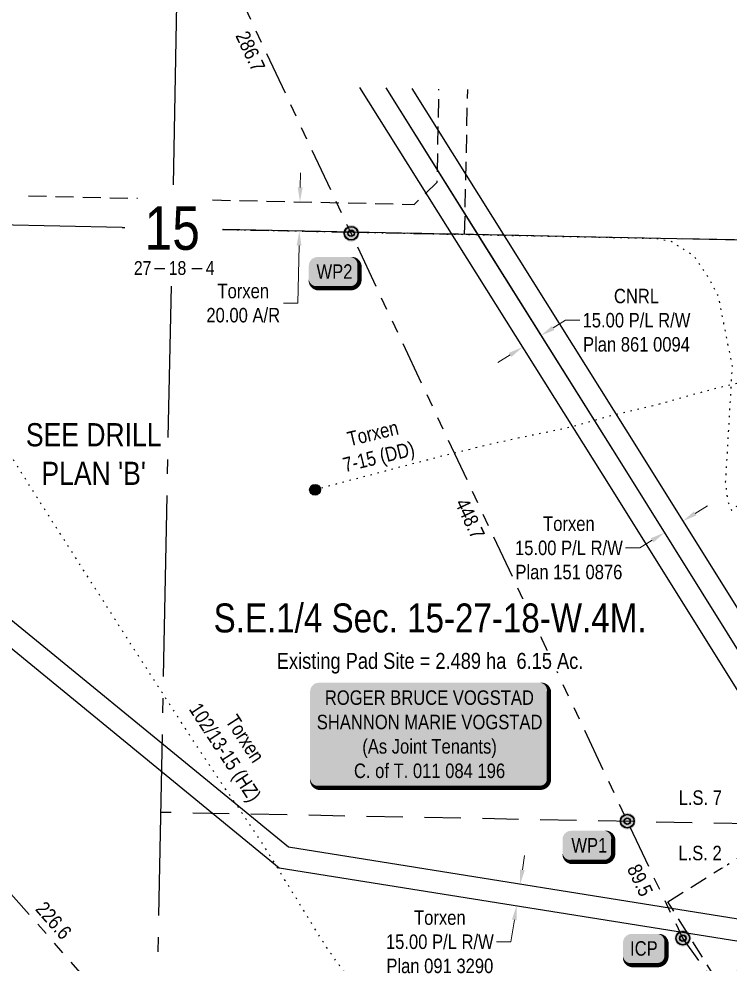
# Model space of a CAD drawing. Extents: x 396534 to 402867, y 5681657 to 5687495.
# Drawn here: x 398522 to 399014, y 5684470 to 5685123 of the extents above; entities that cross this region are included whole.
import ezdxf
from ezdxf.enums import TextEntityAlignment as Align

# ---------------------------------------------------------------- set-up
doc = ezdxf.new("R2010")
doc.units = 0
doc.header["$LTSCALE"] = 5
doc.header["$PDSIZE"] = 0.5
for name, pattern in [('foc-ACCESSROAD', [3.75, 2.5, -1.25]), ('foc-BUFFER', [16.75, 15, -1.75]), ('foc-DOT', [1, 0.2, -0.8]), ('foc-DRILLPATH', [14.75, 6, -1.75, 1.75, -1.75, 1.75, -1.75]), ('foc-LSD', [8, 5, -3]), ('foc-QUARTERLINE', [33, 25, -3, 2, -3]), ('foc-TOPO', [1, 0.2, -0.8])]:
    doc.linetypes.add(name, pattern=pattern)
doc.layers.get('Defpoints').update_dxf_attribs({"color": 9})
for name, color, linetype in [('10', 1, 'Continuous'), ('9', 3, 'Continuous'), ('ABADATA-DRILL', 8, 'foc-DOT'), ('ABADATA-DRILL-T', 8, 'Continuous'), ('AS-FENCE', 48, 'foc-FENCE'), ('AS-OWNER', 7, 'Continuous'), ('AUX-BUFFER', 7, 'foc-BUFFER'), ('C-AR', 13, 'foc-ACCESSROAD'), ('C-RW', 13, 'Continuous'), ('C-SYMBOL', 7, 'Continuous'), ('C-WS', 13, 'foc-ACCESSROAD'), ('DETAIL-T', 7, 'Continuous'), ('F-RW', 190, 'Continuous'), ('L-AREAREQUIRED', 7, 'Continuous'), ('L-BD', 7, 'Continuous'), ('L-MON', 1, 'Continuous'), ('L-QSEC', 8, 'foc-QUARTERLINE'), ('L-SECLBL', 7, 'Continuous'), ('L-SECTION-LSD', 7, 'foc-LSD'), ('P-PDRILLPATH', 12, 'foc-DRILLPATH'), ('T-GENERAL', 48, 'foc-TOPO')]:
    doc.layers.add(name, color=color, linetype=linetype)
for name, color, linetype, lineweight in [('C-AR-T', 13, 'Continuous', 9), ('C-RW-T', 13, 'Continuous', 9), ('F-RW-T', 190, 'Continuous', 9)]:
    doc.layers.add(name, color=color, linetype=linetype, lineweight=lineweight)
doc.styles.add('100L', font='ARIALN.TTF', dxfattribs={"height": 11})
doc.styles.add('175L', font='ARIALN.TTF', dxfattribs={"height": 20})
doc.styles.add('80', font='ARIALN.TTF', dxfattribs={"height": 10})
doc.styles.add('80CG', font='ARIALN.TTF', dxfattribs={"height": 10})
doc.styles.add('80L', font='ARIALN.TTF', dxfattribs={"height": 10})
doc.styles.add('foc-LtypeFont', font='ARIALN.TTF', dxfattribs={"height": 7.35})
doc.styles.add('SIMPLEX', font='ARIALN.TTF')
doc.linetypes.add('foc-FENCE', pattern='A,10,-1,["X",foc-LtypeFont,S=0.2,R=0,X=-0.625,Y=-0.75],-1.24', length=12.24)
doc.linetypes.add('foc-FENCE-NOLINE', pattern='A,0,-6,["X",foc-LtypeFont,S=0.2,R=0,X=-0.625,Y=-0.75],-6.24', length=12.24)
doc.dimstyles.new('Compass 5 000', dxfattribs={"dimscale": 5, "dimtxt": 9, "dimasz": 2, "dimexe": 0.2, "dimexo": 0.0625, "dimgap": 0.5, "dimtad": 0, "dimtih": 1, "dimtoh": 1, "dimzin": 0, "dimdsep": 46, "dimtxsty": '80CG', "dimcen": 0.1, "dimse1": 1, "dimse2": 1, "dimclrd": 256, "dimclrt": 256, "dimaunit": 1, "dimadec": 4, "dimazin": 0, "dimtfac": 0.06, "dimtofl": 0, "dimtmove": 0, "dimatfit": 1, "dimfxl": 0.2, "dimtolj": 1, "dimtzin": 0, "dimlwd": -1, "dimarcsym": 0})

# ---------------------------------------------------------------- blocks, each defined once
blk = doc.blocks.new('*D426')
at = {"layer": 'C-RW-T', "transparency": 16777216}
for p, q in [((398870.29, 5684535.35), (398871.87, 5684545.22)), ((398864.77, 5684500.79), (398862.35, 5684485.69)), ((398862.35, 5684485.69), (398852.35, 5684485.69))]:
    blk.add_line(p, q, dxfattribs=at)
for points in [[(398868.65, 5684535.61), (398871.94, 5684535.09), (398868.71, 5684525.47)], [(398863.12, 5684501.06), (398866.41, 5684500.53), (398866.35, 5684510.67)]]:
    blk.add_solid(points, dxfattribs=at)
at = {"layer": 'Defpoints', "color": 0, "transparency": 16777216}
for p in [(398850.31, 5684528.41), (398847.95, 5684513.61), (398866.35, 5684510.67)]:
    blk.add_point(p, dxfattribs=at)
at = {"layer": 'C-RW-T', "transparency": 16777216, "insert": (398813.27, 5684485.69), "char_height": 10, "attachment_point": 5, "style": '80CG'}
blk.add_mtext('\\A1;Torxen\\P15.00 P/L R/W\\PPlan 091 3290', dxfattribs=at)
blk = doc.blocks.new('*D431')
at = {"layer": 'Defpoints', "color": 0, "transparency": 16777216}
for p in [(398883.1, 5684904.21), (399148.02, 5684480.95), (399135.29, 5684472.98)]:
    blk.add_point(p, dxfattribs=at)
at = {"layer": 'F-RW-T', "transparency": 16777216}
for p, q in [((398891.58, 5684909.51), (398900.05, 5684914.82)), ((398900.05, 5684914.82), (398910.05, 5684914.82)), ((398861.9, 5684890.94), (398853.42, 5684885.63))]:
    blk.add_line(p, q, dxfattribs=at)
for points in [[(398890.69, 5684910.92), (398892.46, 5684908.1), (398883.1, 5684904.21)], [(398861.02, 5684892.35), (398862.78, 5684889.53), (398870.38, 5684896.24)]]:
    blk.add_solid(points, dxfattribs=at)
at = {"layer": 'F-RW-T', "transparency": 16777216, "insert": (398949.13, 5684914.82), "char_height": 10, "attachment_point": 5, "style": '80CG', "bg_fill": 3, "box_fill_scale": 1.1, "bg_fill_color": 256, "bg_fill_true_color": 13158600, "bg_fill_transparency": 0}
blk.add_mtext('\\A1;CNRL\\P15.00 P/L R/W\\PPlan 861 0094', dxfattribs=at)
blk = doc.blocks.new('*U434')
h = blk.add_hatch(color=59)
edge = h.paths.add_edge_path()
edge.add_line((-76.5, -37), (76.5, -37))
edge.add_arc((76.5, -31), 6, 270, 360)
edge.add_line((82.5, -31), (82.5, 29.5))
edge.add_arc((76.5, 29.5), 6, 0, 90)
edge.add_line((76.5, 35.5), (-76.5, 35.5))
edge.add_arc((-76.5, 29.5), 6, 90, 180)
edge.add_line((-82.5, 29.5), (-82.5, -31))
edge.add_arc((-76.5, -31), 6, 180, 270)
at = {"color": 1, "flags": 128}
blk.add_lwpolyline([(-76.5, -37, 3, 3, 0), (76.5, -37, 3, 3, 0.414214), (82.5, -31, 3, 3, 0), (82.5, 29.5, 3, 0, 0.414214), (76.5, 35.5, 0, 0, 0), (-76.5, 35.5, 0, 0, 0.414214), (-82.5, 29.5, 0, 0, 0), (-82.5, -31, 0, 3, 0.414214)], format="xyseb", close=True, dxfattribs=at)
blk.add_lwpolyline([(-71.24, -31.04, 0, 7.5, 0), (0, 0, 0, 0, 0)], format="xyseb", dxfattribs=at)
at = {"color": 1, "style": '80'}
blk.add_attdef('ENTER_TEXT_001', (-36.33, -5), '', height=10, dxfattribs=at)
blk = doc.blocks.new('L-SECLBL')
at = {"layer": '9', "color": 7}
for p, q in [((-5.08, -27.83), (-12.29, -27.83)), ((20.7, -27.83), (13.5, -27.83))]:
    blk.add_line(p, q, dxfattribs=at)
at = {"layer": '10', "color": 2, "style": 'SIMPLEX'}
blk.add_attdef('SEC', text='', height=30, dxfattribs=at).set_placement((0, 0), align=Align.MIDDLE)
at = {"layer": '10', "color": 5, "style": '80L'}
blk.add_attdef('TWP', text='', height=9.5, dxfattribs=at).set_placement((-14.43, -27.37), align=Align.MIDDLE_RIGHT)
blk.add_attdef('RGE', text='', height=9.5, dxfattribs=at).set_placement((3.62, -27.37), align=Align.MIDDLE_CENTER)
blk.add_attdef('MER', text='', height=9.5, dxfattribs=at).set_placement((23.17, -27.37), align=Align.MIDDLE_LEFT)
blk = doc.blocks.new('*D438')
at = {"layer": 'C-AR-T', "transparency": 16777216}
for p, q in [((398716.81, 5685006.53), (398717.01, 5685016.53)), ((398715.99, 5684966.46), (398715.18, 5684926.63)), ((398715.18, 5684926.63), (398705.18, 5684926.63))]:
    blk.add_line(p, q, dxfattribs=at)
for points in [[(398715.14, 5685006.56), (398718.48, 5685006.5), (398716.61, 5684996.53)], [(398714.33, 5684966.49), (398717.66, 5684966.43), (398716.2, 5684976.46)]]:
    blk.add_solid(points, dxfattribs=at)
at = {"layer": 'Defpoints', "color": 0, "transparency": 16777216}
for p in [(398746.49, 5684995.92), (398716.2, 5684976.46), (398746.08, 5684975.85)]:
    blk.add_point(p, dxfattribs=at)
at = {"layer": 'C-AR-T', "transparency": 16777216, "insert": (398677.45, 5684926.63), "char_height": 10, "attachment_point": 5, "style": '80CG'}
blk.add_mtext('\\A1;Torxen\\P20.00 A/R', dxfattribs=at)
blk = doc.blocks.new('*D439')
at = {"layer": 'C-RW-T', "transparency": 16777216}
for p, q in [((398989.67, 5684781.47), (398998.15, 5684786.77)), ((398959.99, 5684762.92), (398951.51, 5684757.63)), ((398951.51, 5684757.63), (398941.51, 5684757.63))]:
    blk.add_line(p, q, dxfattribs=at)
for points in [[(398988.79, 5684782.88), (398990.55, 5684780.05), (398981.19, 5684776.17)], [(398959.11, 5684764.34), (398960.87, 5684761.51), (398968.47, 5684768.22)]]:
    blk.add_solid(points, dxfattribs=at)
at = {"layer": 'Defpoints', "color": 0, "transparency": 16777216}
for p in [(398978.51, 5684780.46), (398965.79, 5684772.51), (398968.47, 5684768.22)]:
    blk.add_point(p, dxfattribs=at)
at = {"layer": 'C-RW-T', "transparency": 16777216, "insert": (398902.43, 5684757.63), "char_height": 10, "attachment_point": 5, "style": '80CG'}
blk.add_mtext('\\A1;Torxen\\P15.00 P/L R/W\\PPlan 151 0876', dxfattribs=at)
blk = doc.blocks.new('BH-Existing')
at = {"layer": 'ABADATA-DRILL-T'}
h = blk.add_hatch(color=256, dxfattribs=at)
h.dxf.hatch_style = 1
edge = h.paths.add_edge_path()
edge.add_arc((0, 0), 0.5, 0, 360)
blk.add_circle((0, 0), 0.5, dxfattribs=at)
blk = doc.blocks.new('plbh')
at = {"layer": 'L-MON'}
h = blk.add_hatch(color=255, dxfattribs=at)
h.dxf.hatch_style = 1
edge = h.paths.add_edge_path()
edge.add_arc((0, 0), 1.16, 0, 360)
h = blk.add_hatch(color=256, dxfattribs=at)
h.dxf.hatch_style = 1
h.paths.add_polyline_path([(-0.96, 0, 1), (0.96, 0, 1)])
h.paths.add_polyline_path([(0.91, 0, -1), (-0.91, 0, -1)], flags=16)
h.paths.add_polyline_path([(0.45, 0, -1), (-0.45, 0, -1)], flags=0)
h = blk.add_hatch(color=256, dxfattribs=at)
h.dxf.hatch_style = 1
h.paths.add_polyline_path([(-0.45, 0, 1), (0.45, 0, 1)])
h.paths.add_polyline_path([(0.4, 0, -1), (-0.4, 0, -1)], flags=16)
at = {"layer": 'L-MON', "color": 240}
for radius in [0.96, 0.91, 0.45, 0.4]:
    blk.add_circle((0, 0), radius, dxfattribs=at)
blk = doc.blocks.new('*U511')
h = blk.add_hatch(color=59)
edge = h.paths.add_edge_path()
edge.add_line((-9, -11.5), (9, -11.5))
edge.add_arc((9, -5.5), 6, 270, 360)
edge.add_line((15, -5.5), (15, 4))
edge.add_arc((9, 4), 6, 0, 90)
edge.add_line((9, 10), (-9, 10))
edge.add_arc((-9, 4), 6, 90, 180)
edge.add_line((-15, 4), (-15, -5.5))
edge.add_arc((-9, -5.5), 6, 180, 270)
at = {"color": 1, "flags": 128}
blk.add_lwpolyline([(-9, -11.5, 3, 3, 0), (9, -11.5, 3, 3, 0.414214), (15, -5.5, 3, 3, 0), (15, 4, 3, 0, 0.414214), (9, 10, 0, 0, 0), (-9, 10, 0, 0, 0.414214), (-15, 4, 0, 0, 0), (-15, -5.5, 0, 3, 0.414214)], format="xyseb", close=True, dxfattribs=at)
blk.add_lwpolyline([(-11.39, -8.5, 0, 7.5, 0), (0, 0, 0, 0, 0)], format="xyseb", dxfattribs=at)
at = {"color": 1, "style": '80'}
blk.add_attdef('ENTER_TEXT_001', (-36.33, -5), '', height=10, dxfattribs=at)
blk = doc.blocks.new('*U510')
h = blk.add_hatch(color=59)
edge = h.paths.add_edge_path()
edge.add_line((-11.5, -11.5), (11.5, -11.5))
edge.add_arc((11.5, -5.5), 6, 270, 360)
edge.add_line((17.5, -5.5), (17.5, 4))
edge.add_arc((11.5, 4), 6, 0, 90)
edge.add_line((11.5, 10), (-11.5, 10))
edge.add_arc((-11.5, 4), 6, 90, 180)
edge.add_line((-17.5, 4), (-17.5, -5.5))
edge.add_arc((-11.5, -5.5), 6, 180, 270)
at = {"color": 1, "flags": 128}
blk.add_lwpolyline([(-11.5, -11.5, 3, 3, 0), (11.5, -11.5, 3, 3, 0.414214), (17.5, -5.5, 3, 3, 0), (17.5, 4, 3, 0, 0.414214), (11.5, 10, 0, 0, 0), (-11.5, 10, 0, 0, 0.414214), (-17.5, 4, 0, 0, 0), (-17.5, -5.5, 0, 3, 0.414214)], format="xyseb", close=True, dxfattribs=at)
blk.add_lwpolyline([(-15.65, -9.09, 0, 7.5, 0), (0, 0, 0, 0, 0)], format="xyseb", dxfattribs=at)
at = {"color": 1, "style": '80'}
blk.add_attdef('ENTER_TEXT_001', (-36.33, -5), '', height=10, dxfattribs=at)

msp = doc.modelspace()

# ---------------------------------------------------------------- linework, layer by layer
at = {"layer": 'ABADATA-DRILL', "flags": 128}
for points in [[(399121.372, 5684253.002), (399121.4, 5684252.371), (399121.398, 5684252.271), (399121.483, 5684252.029), (399121.329, 5684251.822), (399120.887, 5684251.751), (399120.499, 5684251.819), (399120.222, 5684251.964), (399119.845, 5684252.132), (399119.397, 5684252.271), (399119.069, 5684252.377), (399118.751, 5684252.483), (399118.652, 5684252.515), (399118.743, 5684252.584), (399118.737, 5684252.774), (399118.763, 5684253.093), (399118.769, 5684253.383), (399118.771, 5684253.483), (399118.692, 5684253.525), (399118.544, 5684253.638), (399118.507, 5684253.769), (399118.558, 5684253.807), (399118.628, 5684253.836), (399118.709, 5684253.904), (399118.79, 5684253.923), (399118.898, 5684253.851), (399119.067, 5684253.767), (399119.317, 5684253.753), (399119.548, 5684253.808), (399119.701, 5684253.945), (399119.792, 5684254.023), (399119.894, 5684254.111), (399119.856, 5684254.212), (399119.657, 5684254.276), (399119.457, 5684254.3), (399119.288, 5684254.343), (399119.14, 5684254.426), (399119.1, 5684254.447), (399118.603, 5684254.587), (399117.388, 5684254.881), (399115.446, 5684255.279), (399112.804, 5684255.731), (399109.556, 5684256.335), (399105.695, 5684257.362), (399101.256, 5684258.949), (399096.387, 5684261.126), (399091.288, 5684263.717), (399085.714, 5684266.627), (399079.384, 5684269.743), (399072.515, 5684272.879), (399065.137, 5684276.105), (399057.082, 5684279.504), (399048.383, 5684283.166), (399039.178, 5684287.059), (399029.527, 5684291.17), (399019.545, 5684295.757), (399009.323, 5684300.84), (398998.704, 5684306.04), (398987.653, 5684311.159), (398976.483, 5684316.34), (398965.254, 5684321.582), (398953.837, 5684326.948), (398942.221, 5684332.328), (398930.444, 5684337.652), (398918.712, 5684343.264), (398913.503, 5684345.897), (398887.693, 5684358.848), (398879.283, 5684362.985), (398870.873, 5684367.122), (398862.535, 5684371.387), (398854.271, 5684375.801), (398846.1, 5684380.412), (398838.053, 5684385.202), (398832.737, 5684388.487), (398830.099, 5684390.16), (398822.269, 5684395.305), (398814.593, 5684400.677), (398807.062, 5684406.247), (398799.674, 5684412.024), (398792.461, 5684418.007), (398785.401, 5684424.167), (398778.505, 5684430.515), (398771.812, 5684437.068), (398765.345, 5684443.846), (398759.05, 5684450.792), (398752.98, 5684457.923), (398747.113, 5684465.23), (398741.469, 5684472.703), (398736.089, 5684480.38), (398730.953, 5684488.213), (398726.019, 5684496.182), (398721.166, 5684504.199), (398716.252, 5684512.197), (398711.319, 5684520.166), (398706.415, 5684528.144), (398701.532, 5684536.142), (398696.608, 5684544.131), (398691.613, 5684552.061), (398686.487, 5684559.893), (398681.269, 5684567.668), (398676.031, 5684575.443), (398670.753, 5684583.198), (398665.444, 5684590.914), (398660.145, 5684598.64), (398649.721, 5684614.229), (398639.488, 5684629.913), (398629.157, 5684645.72), (398618.851, 5684661.706), (398608.544, 5684677.693), (398598.226, 5684693.629), (398587.642, 5684710.271), (398577.405, 5684726.266), (398567.178, 5684742.27), (398556.962, 5684758.275), (398546.664, 5684774.211), (398536.428, 5684790.226), (398526.333, 5684806.338), (398516.157, 5684822.372), (398505.87, 5684838.328), (398495.633, 5684854.293), (398485.487, 5684870.346), (398475.362, 5684886.428), (398465.034, 5684902.335), (398454.666, 5684918.262), (398444.459, 5684934.267), (398434.211, 5684950.212), (398423.853, 5684966.139), (398413.434, 5684982.008), (398403.096, 5684997.914), (398392.838, 5685013.88), (398382.459, 5685029.767), (398361.712, 5685061.563), (398351.323, 5685077.46), (398340.762, 5685093.212), (398330.069, 5685108.875), (398321.219, 5685121.692), (398310.406, 5685137.338), (398299.662, 5685152.993), (398289.03, 5685168.736), (398278.591, 5685184.615), (398268.344, 5685200.59), (398258.138, 5685216.604), (398247.82, 5685232.511), (398237.248, 5685248.292), (398226.698, 5685264.103), (398215.975, 5685280.298), (398205.648, 5685295.774), (398195.31, 5685311.701), (398185.175, 5685327.784), (398175.141, 5685343.925), (398165.168, 5685360.094), (398155.104, 5685376.206), (398145.08, 5685392.337), (398134.985, 5685408.439), (398124.708, 5685424.405), (398114.441, 5685440.38), (398104.285, 5685456.433), (398094.191, 5685472.525), (398084.055, 5685488.588), (398073.858, 5685504.572), (398063.652, 5685520.577), (398053.385, 5685536.552), (398043.107, 5685552.518), (398038.014, 5685560.53), (398030.526, 5685572.36), (398030.507, 5685572.4)], [(399158.119, 5684907.289), (399158.119, 5684907.289), (399158.11, 5684907.349), (399157.859, 5684907.804), (399157.089, 5684908.309), (399156.676, 5684908.147), (399156.342, 5684907.974), (399155.627, 5684907.718), (399154.146, 5684907.177), (399151.749, 5684906.354), (399148.49, 5684905.388), (399144.509, 5684904.396), (399140.048, 5684903.344), (399134.752, 5684902.078), (399128.654, 5684900.728), (399122.339, 5684899.042), (399115.516, 5684896.926), (399107.81, 5684894.657), (399098.843, 5684892.334), (399088.852, 5684889.84), (399078.616, 5684887.141), (399067.91, 5684884.402), (399056.559, 5684881.405), (399044.984, 5684878.222), (399033.129, 5684875.046), (399021.135, 5684871.901), (399009.216, 5684869.006), (398997.082, 5684865.904), (398984.902, 5684862.464), (398973.093, 5684859.066), (398961.4, 5684855.985), (398949.833, 5684853.243), (398938.669, 5684850.582), (398927.26, 5684847.717), (398915.712, 5684844.384), (398903.815, 5684841.087), (398891.328, 5684838.313), (398878.564, 5684835.714), (398865.84, 5684833.084), (398853.393, 5684830.329), (398844.781, 5684828.278), (398841.063, 5684827.392), (398828.842, 5684824.412), (398826.419, 5684823.809), (398808.096, 5684819.27), (398804.547, 5684818.349), (398790.421, 5684814.607), (398764.631, 5684807.754), (398727.027, 5684797.773)]]:
    msp.add_lwpolyline(points, dxfattribs=at)
at = {"layer": 'AUX-BUFFER', "color": 251, "linetype": 'foc-BUFFER', "const_width": 1.999, "flags": 128}
msp.add_lwpolyline([(399321.583, 5684275.714), (399321.791, 5684290.702, 0.4142136), (399124.666, 5684493.375, 0.4142136), (398921.993, 5684296.25), (398921.785, 5684281.262, 0.4142136), (399118.91, 5684078.589, 0.4142136)], format="xyb", close=True, dxfattribs=at)
at = {"layer": 'C-AR', "flags": 128}
for points in [[(398656.108, 5684997.91), (398795.486, 5684994.845), (398811.473, 5685010.276), (398812.672, 5685074.467)], [(398830.402, 5684974.129), (398832.502, 5685074.06)], [(398529.037, 5685000.704), (398604.318, 5684999.049)], [(398593.875, 5684978.952), (398595.728, 5684978.914)], [(398663.801, 5684977.526), (398830.402, 5684974.129)]]:
    msp.add_lwpolyline(points, dxfattribs=at)
at = {"layer": 'C-RW', "flags": 128}
msp.add_lwpolyline([(398454.919, 5684739.238), (398702.264, 5684536.895), (399051.627, 5684481.051), (399053.993, 5684495.858), (398708.629, 5684551.062), (398463.264, 5684751.824)], dxfattribs=at)
at = {"layer": 'C-WS'}
msp.add_lwpolyline([(399080.152, 5684440.168), (399034.561, 5684411.622), (398970.878, 5684513.33), (399083.604, 5684583.912), (399147.287, 5684482.204), (399080.152, 5684440.168)], dxfattribs=at)
at = {"layer": 'F-RW', "flags": 128}
msp.add_lwpolyline([(398775.99, 5685075.219), (398839.349, 5684974.036), (398938.79, 5684815.726), (399120.816, 5684524.405), (399349.785, 5684158.679), (399331.875, 5684159.05), (398926.079, 5684807.774), (398758.068, 5685075.587)], dxfattribs=at)
at = {"layer": 'L-QSEC', "flags": 128}
for points in [[(398629.166, 5685008.24), (398644.601, 5685783.053)], [(398593.893, 5684978.974), (397821.525, 5684994.825)], [(399435.613, 5684961.701), (398663.131, 5684977.554)], [(398612.546, 5684173.925), (398627.773, 5684938.282)]]:
    msp.add_lwpolyline(points, dxfattribs=at)
at = {"layer": 'L-SECTION-LSD'}
msp.add_line((399427.584, 5684559.469), (398620.642, 5684575.011), dxfattribs=at)
at = {"layer": 'T-GENERAL', "flags": 128}
msp.add_lwpolyline([(398663.143, 5684977.564), (398962.895, 5684971.408), (398972.863, 5684969.479), (398988.525, 5684959.515), (398998.694, 5684944.468), (399005.406, 5684931.861), (399015.189, 5684883.211), (399010.513, 5684803.053), (399012.14, 5684789.835), (399014.784, 5684783.735), (399022.107, 5684789.225), (399034.514, 5684808.136), (399049.768, 5684836.807), (399064.616, 5684865.478), (399072.345, 5684892.522), (399075.806, 5684920.64)], dxfattribs=at)

# ---------------------------------------------------------------- block references
at = {"layer": 'ABADATA-DRILL-T', "xscale": 7.496940224999975, "yscale": 7.496940224999975, "zscale": 7.846797435499975}
msp.add_blockref('BH-Existing', (398727.027, 5684797.773), dxfattribs=at)
at = {"layer": 'AS-OWNER'}
ref = msp.add_blockref('*U510', (398740.248, 5684948.482), dxfattribs=dict(at, xscale=0.99959203, yscale=0.99959203, zscale=0.99959203))
ref.add_attrib('ENTER_TEXT_001', 'WP2', (398728.067, 5684943.464), dxfattribs={"layer": '0', "color": 1, "height": 9.9959, "style": '80'})
at = {"layer": 'L-MON', "xscale": 4.997960149999985, "yscale": 4.997960149999985, "zscale": 4.997960149999985}
msp.add_blockref('plbh', (398752.019, 5684974.878), dxfattribs=at)
at = {"layer": 'L-SECLBL', "xscale": 0.9995909999999962, "yscale": 0.9995909999999962, "zscale": 0.9995909999999962}
msp.add_blockref('L-SECLBL', (398628.409, 5684978.26), dxfattribs=at).add_auto_attribs({'SEC': '15', 'TWP': '27', 'RGE': '18', 'MER': '4'})

# ---------------------------------------------------------------- texts
at = {"layer": 'ABADATA-DRILL', "char_height": 10, "attachment_point": 1, "style": '80L'}
for s, width, insert, rotation in [('\\pi10.09681;Torxen\\P\\pi2.84919;7-15 (DD)', 54.75705, (398738.676, 5684835.078), 13.702605), ('\\pi21.24164;Torxen\\P\\pi0.64478;102/13-15 (HZ)', 77.04673, (398661.55, 5684661.479), 303.120621)]:
    msp.add_mtext_dynamic_manual_height_columns(s, width=width, gutter_width=50, heights=[0], dxfattribs=dict(at, insert=insert, rotation=rotation))
at = {"layer": 'DETAIL-T', "color": 3, "insert": (398574.13, 5684822.469), "char_height": 15.9935, "width": 93.14245, "attachment_point": 5, "style": '80CG'}
msp.add_mtext("SEE DRILL\\PPLAN 'B'", dxfattribs=at)
at = {"layer": 'L-BD', "style": '80L'}
for s, rotation, p in [('286.7', 295.180491, (398682.456, 5685100.518)), ('448.7', 295.177004, (398834.145, 5684777.848))]:
    msp.add_text(s, height=9.9959, rotation=rotation, dxfattribs=at).set_placement(p, align=Align.MIDDLE_CENTER)
msp.add_text('226.6', height=9.9959, rotation=311.3411, dxfattribs=at).set_placement((398546.491, 5684500.478), align=Align.MIDDLE)

# ---------------------------------------------------------------- dimensions: what is measured, and where the dimension line sits
at = {"layer": 'C-AR-T'}
dim = msp.add_linear_dim(base=(398716.196, 5684976.458), p1=(398746.486, 5684995.923), p2=(398746.077, 5684975.849), angle=268.831899, text='Torxen\\P20.00 A/R', dimstyle='Compass 5 000', dxfattribs=at)
dim.commit()
dim.dimension.update_dxf_attribs({"geometry": '*D438', "text_midpoint": (398677.445, 5684926.631), "dimtype": 161})
at = {"layer": 'C-RW-T'}
dim = msp.add_linear_dim(base=(398866.347, 5684510.667), p1=(398850.315, 5684528.415), p2=(398847.948, 5684513.608), angle=260.918371, text='Torxen\\P15.00 P/L R/W\\PPlan 091 3290', dimstyle='Compass 5 000', dxfattribs=at)
dim.commit()
dim.dimension.update_dxf_attribs({"geometry": '*D426', "text_midpoint": (398813.272, 5684485.693), "dimtype": 161})

# ---------------------------------------------------------------- next in the draw order: texts
at = {"layer": 'L-SECTION-LSD', "char_height": 10, "attachment_point": 1, "style": '100L', "bg_fill": 3, "box_fill_scale": 1.5, "bg_fill_color": 256, "bg_fill_transparency": 0}
for s, width, insert in [('\\pi2.2867;L.S. 7', 30.86787, (398975.949, 5684590.277)), ('\\pi2.12795;L.S. 2', 30.64091, (398975.949, 5684551.992))]:
    msp.add_mtext_dynamic_manual_height_columns(s, width=width, gutter_width=54.978, heights=[0], dxfattribs=dict(at, insert=insert))

# ---------------------------------------------------------------- next in the draw order: linework, layer by layer
at = {"layer": 'AS-FENCE', "linetype": 'foc-FENCE-NOLINE', "flags": 128}
msp.add_lwpolyline([(398562.358, 5684174.962), (399419.419, 5684157.239), (399435.613, 5684961.701), (398663.801, 5684977.526)], dxfattribs=at)
at = {"layer": 'C-RW'}
for points in [[(398776.035, 5685075.218), (398938.79, 5684815.726), (399120.809, 5684524.418), (399224.409, 5684358.895), (399211.237, 5684348.225), (399121.794, 5684275.773)], [(398793.972, 5685074.85), (398951.503, 5684823.677), (399133.523, 5684532.376), (399244.168, 5684355.597), (399220.658, 5684336.927), (399123.322, 5684257.706)]]:
    msp.add_lwpolyline(points, dxfattribs=at)
at = {"layer": 'P-PDRILLPATH', "flags": 128}
for points in [[(399121.892, 5684293.476), (398981.17, 5684488.237), (398942.805, 5684569.014), (398752.019, 5684974.878), (398630.081, 5685234.239), (398568, 5685381.535), (398405.848, 5685726.927)], [(399121.684, 5684278.488), (398779.631, 5684310.437), (398613.795, 5684408.845), (398464.178, 5684578.905), (398326.982, 5684719.713), (398220.235, 5684832.898), (398080.368, 5684990.416), (398014.024, 5685073.715), (397826.782, 5685262.39), (397806.989, 5685278.78), (397698.394, 5685399.696), (397422.224, 5685692.574)]]:
    msp.add_lwpolyline(points, dxfattribs=at)

# ---------------------------------------------------------------- next in the draw order: texts
at = {"layer": 'C-SYMBOL', "color": 3, "insert": (398806.535, 5684719.297), "char_height": 19.99182, "width": 299.15454, "attachment_point": 2, "style": '175L', "bg_fill": 3, "box_fill_scale": 1.15, "bg_fill_color": 256, "bg_fill_true_color": 256, "bg_fill_transparency": 0}
msp.add_mtext('S.E.1/4 Sec. 15-27-18-W.4M.', dxfattribs=at)
at = {"layer": 'L-AREAREQUIRED', "color": 5, "insert": (398806.535, 5684685.165), "char_height": 10.9955, "width": 223.07516, "attachment_point": 2, "style": '100L', "bg_fill": 3, "box_fill_scale": 1.15, "bg_fill_color": 256, "bg_fill_true_color": 256, "bg_fill_transparency": 0}
msp.add_mtext('Existing Pad Site = 2.489 ha  6.15 Ac.', dxfattribs=at)

# ---------------------------------------------------------------- next in the draw order: dimensions: what is measured, and where the dimension line sits
at = {"layer": 'C-RW-T'}
dim = msp.add_linear_dim(base=(398968.472, 5684768.223), p1=(398978.508, 5684780.458), p2=(398965.791, 5684772.513), angle=211.998387, text='Torxen\\P15.00 P/L R/W\\PPlan 151 0876', dimstyle='Compass 5 000', dxfattribs=at)
dim.commit()
dim.dimension.update_dxf_attribs({"geometry": '*D439', "text_midpoint": (398902.428, 5684757.625), "dimtype": 161})

# ---------------------------------------------------------------- next in the draw order: dimensions: what is measured, and where the dimension line sits
at = {"layer": 'F-RW-T'}
dim = msp.add_linear_dim(base=(398883.099, 5684904.206), p1=(399135.294, 5684472.984), p2=(399148.017, 5684480.947), angle=32.042412, text='CNRL\\P15.00 P/L R/W\\PPlan 861 0094', dimstyle='Compass 5 000', override={"dimtfill": 1}, dxfattribs=at)
dim.commit()
dim.dimension.update_dxf_attribs({"geometry": '*D431', "text_midpoint": (398949.134, 5684914.817), "dimtype": 161})

# ---------------------------------------------------------------- next in the draw order: block references
at = {"layer": 'AS-OWNER'}
ref = msp.add_blockref('*U434', (398806.171, 5684629.05), dxfattribs=at)
ref.add_attrib('ENTER_TEXT_001', 'ROGER BRUCE VOGSTAD', (398733.807, 5684649.309), dxfattribs={"layer": '0', "color": 1, "height": 10, "style": '80'})
ref.add_attrib('ENTER_TEXT_002', 'SHANNON MARIE VOGSTAD', (398728.262, 5684632.465), dxfattribs={"layer": '0', "color": 1, "height": 10, "style": '80'})
ref.add_attrib('ENTER_TEXT_003', '(As Joint Tenants)', (398759.687, 5684615.628), dxfattribs={"layer": '0', "color": 1, "height": 10, "style": '80'})
ref.add_attrib('ENTER_TEXT_004', 'C. of T. 011 084 196', (398753.94, 5684598.784), dxfattribs={"layer": '0', "color": 1, "height": 10, "style": '80'})
ref = msp.add_blockref('*U510', (398915.574, 5684552.382), dxfattribs=dict(at, xscale=0.99959203, yscale=0.99959203, zscale=0.99959203))
ref.add_attrib('ENTER_TEXT_001', 'WP1', (398904.15, 5684547.364), dxfattribs={"layer": '0', "color": 1, "height": 9.9959, "style": '80'})
ref = msp.add_blockref('*U511', (398954.83, 5684481.143), dxfattribs=dict(at, xscale=0.99959203, yscale=0.99959203, zscale=0.99959203))
ref.add_attrib('ENTER_TEXT_001', 'ICP', (398944.698, 5684476.139), dxfattribs={"layer": '0', "color": 1, "height": 9.9959, "style": '80'})
at = {"layer": 'L-MON', "xscale": 4.997960149999985, "yscale": 4.997960149999985, "zscale": 4.997960149999985}
for p in [(398942.805, 5684569.014), (398981.17, 5684488.237)]:
    msp.add_blockref('plbh', p, dxfattribs=at)

# ---------------------------------------------------------------- next in the draw order: texts
at = {"layer": 'L-BD', "style": '80L'}
msp.add_text('89.5', height=9.9959, rotation=295.405404, dxfattribs=at).set_placement((398951.655, 5684528.245), align=Align.MIDDLE_CENTER)

doc.saveas('drawing.dxf')
